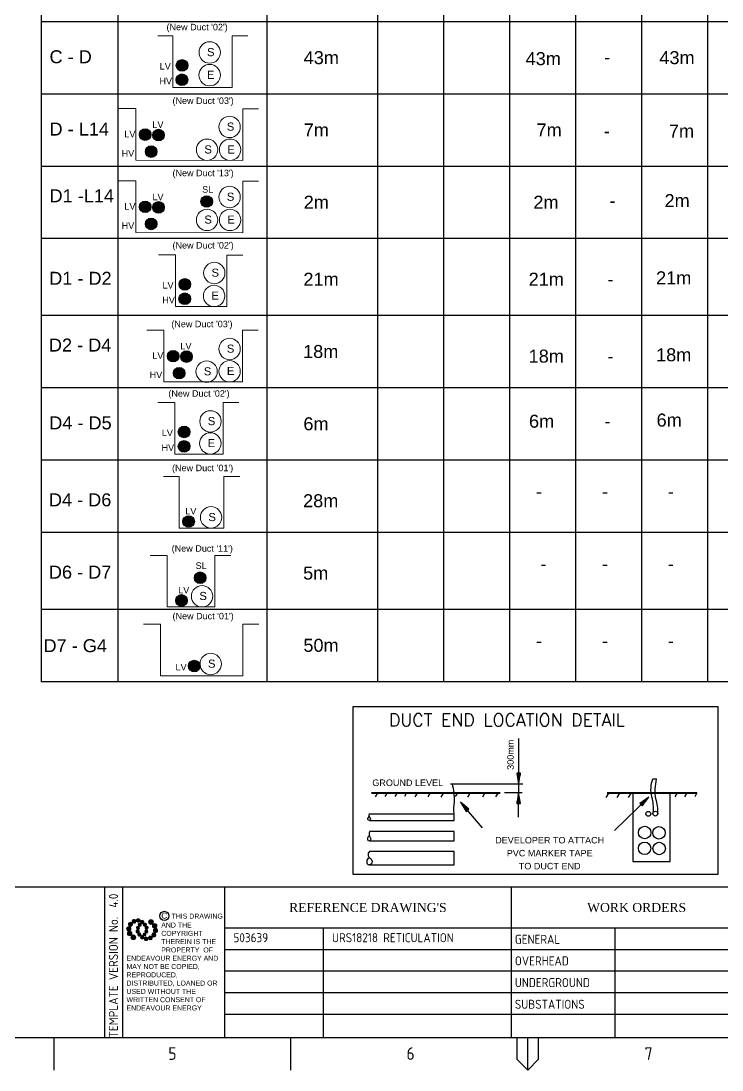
# Paper-space layout 'A1_DET_2' of a CAD drawing. Header units: metres. Extents: x -30 to 845, y -333 to 581.
# Drawn here: x 267.4 to 461.4, y -5.4 to 284.6 of the extents above; entities that cross this region are included whole.
import ezdxf
from ezdxf.enums import TextEntityAlignment as Align

# ---------------------------------------------------------------- set-up
doc = ezdxf.new("R2010")
doc.units = ezdxf.units.M
doc.linetypes.add('Cable New OH', pattern=[6, 4, -2])
doc.layers.get('0').update_dxf_attribs({"color": 6})
for name, color, linetype in [('Duct_SP_NEW', 2, 'Continuous'), ('Notes', 7, 'Continuous'), ('SupportsUG_SP_EXT', 7, 'Continuous')]:
    doc.layers.add(name, color=color, linetype=linetype)
doc.styles.add('ARIAL', font='arial.ttf', dxfattribs={"height": 2})
doc.styles.add('Elec', font='romand__.ttf')
doc.styles.add('iecISOCP', font='isocp.shx')
doc.styles.add('iecTimesNewRoman', font='times.ttf')
doc.styles.get("Standard").update_dxf_attribs({"font": 'arial.ttf'})

# ---------------------------------------------------------------- blocks, each defined once
blk = doc.blocks.new('EE_LOGO_SMALL')
at = {"layer": 'Notes'}
h = blk.add_hatch(color=256, dxfattribs=at)
edge = h.paths.add_edge_path()
edge.add_spline(control_points=[(-4.19, 5.89), (-4.56, 6.46), (-5.32, 6.62), (-5.88, 6.26), (-6.45, 5.89), (-6.61, 5.13), (-6.25, 4.56), (-5.88, 4), (-5.13, 3.83), (-4.56, 4.2), (-3.99, 4.56), (-3.82, 5.32), (-4.19, 5.89)], knot_values=[0, 0, 0, 0, 1, 1, 1, 2, 2, 2, 3, 3, 3, 4, 4, 4, 4], degree=3, periodic=0)
h = blk.add_hatch(color=256, dxfattribs=at)
edge = h.paths.add_edge_path()
edge.add_spline(control_points=[(-1.35, 5.88), (-1.41, 6.52), (-1.98, 6.98), (-2.62, 6.92), (-3.26, 6.85), (-3.72, 6.28), (-3.66, 5.65), (-3.6, 5.01), (-3.03, 4.54), (-2.39, 4.61), (-1.75, 4.67), (-1.28, 5.24), (-1.35, 5.88)], knot_values=[0, 0, 0, 0, 1, 1, 1, 2, 2, 2, 3, 3, 3, 4, 4, 4, 4], degree=3, periodic=0)
h = blk.add_hatch(color=256, dxfattribs=at)
edge = h.paths.add_edge_path()
edge.add_spline(control_points=[(-8.41, 1.95), (-9.16, 1.99), (-9.8, 1.42), (-9.84, 0.67), (-9.89, -0.07), (-9.31, -0.71), (-8.56, -0.75), (-7.82, -0.8), (-7.18, -0.23), (-7.14, 0.52), (-7.09, 1.27), (-7.66, 1.91), (-8.41, 1.95)], knot_values=[0, 0, 0, 0, 1, 1, 1, 2, 2, 2, 3, 3, 3, 4, 4, 4, 4], degree=3, periodic=0)
h = blk.add_hatch(color=256, dxfattribs=at)
edge = h.paths.add_edge_path()
edge.add_spline(control_points=[(-6.81, 4.47), (-7.42, 4.82), (-8.21, 4.62), (-8.57, 4), (-8.92, 3.39), (-8.72, 2.6), (-8.1, 2.25), (-7.49, 1.89), (-6.7, 2.09), (-6.34, 2.71), (-5.98, 3.32), (-6.19, 4.11), (-6.81, 4.47)], knot_values=[0, 0, 0, 0, 1, 1, 1, 2, 2, 2, 3, 3, 3, 4, 4, 4, 4], degree=3, periodic=0)
h = blk.add_hatch(color=256, dxfattribs=at)
edge = h.paths.add_edge_path()
edge.add_spline(control_points=[(-2.5, 2.07), (-3.02, 2.18), (-3.52, 1.86), (-3.63, 1.35), (-3.74, 0.84), (-3.41, 0.33), (-2.91, 0.22), (-2.39, 0.11), (-1.89, 0.43), (-1.78, 0.95), (-1.67, 1.46), (-1.99, 1.96), (-2.5, 2.07)], knot_values=[0, 0, 0, 0, 1, 1, 1, 2, 2, 2, 3, 3, 3, 4, 4, 4, 4], degree=3, periodic=0)
h = blk.add_hatch(color=256, dxfattribs=at)
edge = h.paths.add_edge_path()
edge.add_spline(control_points=[(1.01, 4.87), (1.01, 4.27), (0.53, 3.79), (-0.07, 3.79), (-0.67, 3.79), (-1.16, 4.27), (-1.16, 4.87), (-1.16, 5.47), (-0.67, 5.96), (-0.07, 5.96), (0.53, 5.96), (1.01, 5.47), (1.01, 4.87)], knot_values=[0, 0, 0, 0, 1, 1, 1, 2, 2, 2, 3, 3, 3, 4, 4, 4, 4], degree=3, periodic=0)
edge = h.paths.add_edge_path()
edge.add_spline(control_points=[(-1.36, 3.98), (-1.87, 4.09), (-2.38, 3.77), (-2.49, 3.26), (-2.6, 2.75), (-2.27, 2.24), (-1.76, 2.13), (-1.25, 2.02), (-0.75, 2.35), (-0.64, 2.86), (-0.53, 3.37), (-0.85, 3.87), (-1.36, 3.98)], knot_values=[0, 0, 0, 0, 1, 1, 1, 2, 2, 2, 3, 3, 3, 4, 4, 4, 4], degree=3, periodic=0)
h = blk.add_hatch(color=256, dxfattribs=at)
edge = h.paths.add_edge_path()
edge.add_spline(control_points=[(2.33, 2.37), (2.77, 2.76), (2.8, 3.42), (2.42, 3.85), (2.03, 4.29), (1.37, 4.32), (0.94, 3.94), (0.51, 3.55), (0.47, 2.89), (0.85, 2.46), (1.24, 2.03), (1.9, 1.99), (2.33, 2.37)], knot_values=[0, 0, 0, 0, 1, 1, 1, 2, 2, 2, 3, 3, 3, 4, 4, 4, 4], degree=3, periodic=0)
edge = h.paths.add_edge_path()
edge.add_spline(control_points=[(1.01, 4.87), (1.01, 4.27), (0.53, 3.79), (-0.07, 3.79), (-0.67, 3.79), (-1.16, 4.27), (-1.16, 4.87), (-1.16, 5.47), (-0.67, 5.96), (-0.07, 5.96), (0.53, 5.96), (1.01, 5.47), (1.01, 4.87)], knot_values=[0, 0, 0, 0, 1, 1, 1, 2, 2, 2, 3, 3, 3, 4, 4, 4, 4], degree=3, periodic=0)
h = blk.add_hatch(color=256, dxfattribs=at)
edge = h.paths.add_edge_path()
edge.add_spline(control_points=[(1.01, 4.87), (1.01, 4.27), (0.53, 3.79), (-0.07, 3.79), (-0.67, 3.79), (-1.16, 4.27), (-1.16, 4.87), (-1.16, 5.47), (-0.67, 5.96), (-0.07, 5.96), (0.53, 5.96), (1.01, 5.47), (1.01, 4.87)], knot_values=[0, 0, 0, 0, 1, 1, 1, 2, 2, 2, 3, 3, 3, 4, 4, 4, 4], degree=3, periodic=0)
edge = h.paths.add_edge_path(flags=16)
edge.add_spline(control_points=[(1.01, 4.87), (1.01, 4.27), (0.53, 3.79), (-0.07, 3.79), (-0.67, 3.79), (-1.16, 4.27), (-1.16, 4.87), (-1.16, 5.47), (-0.67, 5.96), (-0.07, 5.96), (0.53, 5.96), (1.01, 5.47), (1.01, 4.87)], knot_values=[0, 0, 0, 0, 1, 1, 1, 2, 2, 2, 3, 3, 3, 4, 4, 4, 4], degree=3, periodic=0)
h = blk.add_hatch(color=256, dxfattribs=at)
edge = h.paths.add_edge_path()
edge.add_spline(control_points=[(2.98, 0.19), (3.52, 0.33), (3.83, 0.88), (3.69, 1.41), (3.55, 1.94), (3.01, 2.26), (2.48, 2.12), (1.95, 1.98), (1.63, 1.43), (1.77, 0.9), (1.91, 0.37), (2.45, 0.05), (2.98, 0.19)], knot_values=[0, 0, 0, 0, 1, 1, 1, 2, 2, 2, 3, 3, 3, 4, 4, 4, 4], degree=3, periodic=0)
h = blk.add_hatch(color=256, dxfattribs=at)
edge = h.paths.add_edge_path()
edge.add_spline(control_points=[(6.99, 4.87), (6.99, 4.04), (6.32, 3.36), (5.48, 3.36), (4.65, 3.36), (3.97, 4.04), (3.97, 4.87), (3.97, 5.71), (4.65, 6.38), (5.48, 6.38), (6.32, 6.38), (6.99, 5.71), (6.99, 4.87)], knot_values=[0, 0, 0, 0, 1, 1, 1, 2, 2, 2, 3, 3, 3, 4, 4, 4, 4], degree=3, periodic=0)
h = blk.add_hatch(color=256, dxfattribs=at)
edge = h.paths.add_edge_path()
edge.add_spline(control_points=[(8.37, 1.14), (9.1, 1.46), (9.42, 2.3), (9.11, 3.02), (8.79, 3.74), (7.95, 4.07), (7.23, 3.75), (6.51, 3.43), (6.18, 2.59), (6.49, 1.87), (6.81, 1.15), (7.65, 0.82), (8.37, 1.14)], knot_values=[0, 0, 0, 0, 1, 1, 1, 2, 2, 2, 3, 3, 3, 4, 4, 4, 4], degree=3, periodic=0)
h = blk.add_hatch(color=256, dxfattribs=at)
edge = h.paths.add_edge_path()
edge.add_spline(control_points=[(8.27, -1.91), (9.01, -1.95), (9.65, -1.38), (9.69, -0.63), (9.74, 0.12), (9.17, 0.75), (8.42, 0.8), (7.67, 0.84), (7.03, 0.27), (6.99, -0.48), (6.95, -1.22), (7.52, -1.87), (8.27, -1.91)], knot_values=[0, 0, 0, 0, 1, 1, 1, 2, 2, 2, 3, 3, 3, 4, 4, 4, 4], degree=3, periodic=0)
h = blk.add_hatch(color=256, dxfattribs=at)
edge = h.paths.add_edge_path()
edge.add_spline(control_points=[(-8.52, -1.1), (-9.24, -1.42), (-9.57, -2.26), (-9.25, -2.98), (-8.94, -3.7), (-8.09, -4.03), (-7.37, -3.71), (-6.65, -3.39), (-6.33, -2.55), (-6.64, -1.83), (-6.96, -1.11), (-7.8, -0.78), (-8.52, -1.1)], knot_values=[0, 0, 0, 0, 1, 1, 1, 2, 2, 2, 3, 3, 3, 4, 4, 4, 4], degree=3, periodic=0)
h = blk.add_hatch(color=256, dxfattribs=at)
edge = h.paths.add_edge_path()
edge.add_spline(control_points=[(-7.14, -4.83), (-7.14, -4), (-6.46, -3.32), (-5.63, -3.32), (-4.8, -3.32), (-4.12, -4), (-4.12, -4.83), (-4.12, -5.67), (-4.8, -6.34), (-5.63, -6.34), (-6.46, -6.34), (-7.14, -5.67), (-7.14, -4.83)], knot_values=[0, 0, 0, 0, 1, 1, 1, 2, 2, 2, 3, 3, 3, 4, 4, 4, 4], degree=3, periodic=0)
h = blk.add_hatch(color=256, dxfattribs=at)
edge = h.paths.add_edge_path()
edge.add_spline(control_points=[(-3.13, -0.15), (-3.66, -0.29), (-3.98, -0.84), (-3.84, -1.37), (-3.7, -1.9), (-3.15, -2.22), (-2.62, -2.08), (-2.09, -1.94), (-1.78, -1.39), (-1.91, -0.86), (-2.06, -0.33), (-2.6, -0.01), (-3.13, -0.15)], knot_values=[0, 0, 0, 0, 1, 1, 1, 2, 2, 2, 3, 3, 3, 4, 4, 4, 4], degree=3, periodic=0)
h = blk.add_hatch(color=256, dxfattribs=at)
edge = h.paths.add_edge_path()
edge.add_spline(control_points=[(-2.48, -2.33), (-2.91, -2.72), (-2.95, -3.38), (-2.56, -3.81), (-2.18, -4.24), (-1.52, -4.28), (-1.08, -3.9), (-0.65, -3.51), (-0.62, -2.85), (-1, -2.42), (-1.39, -1.98), (-2.05, -1.95), (-2.48, -2.33)], knot_values=[0, 0, 0, 0, 1, 1, 1, 2, 2, 2, 3, 3, 3, 4, 4, 4, 4], degree=3, periodic=0)
h = blk.add_hatch(color=256, dxfattribs=at)
edge = h.paths.add_edge_path()
edge.add_spline(control_points=[(-1.16, -4.83), (-1.16, -4.23), (-0.67, -3.74), (-0.07, -3.74), (0.53, -3.74), (1.01, -4.23), (1.01, -4.83), (1.01, -5.43), (0.53, -5.92), (-0.07, -5.92), (-0.67, -5.92), (-1.16, -5.43), (-1.16, -4.83)], knot_values=[0, 0, 0, 0, 1, 1, 1, 2, 2, 2, 3, 3, 3, 4, 4, 4, 4], degree=3, periodic=0)
h = blk.add_hatch(color=256, dxfattribs=at)
edge = h.paths.add_edge_path()
edge.add_spline(control_points=[(1.22, -3.94), (1.73, -4.05), (2.23, -3.73), (2.34, -3.22), (2.45, -2.71), (2.13, -2.2), (1.62, -2.09), (1.11, -1.98), (0.6, -2.3), (0.49, -2.81), (0.38, -3.32), (0.71, -3.83), (1.22, -3.94)], knot_values=[0, 0, 0, 0, 1, 1, 1, 2, 2, 2, 3, 3, 3, 4, 4, 4, 4], degree=3, periodic=0)
h = blk.add_hatch(color=256, dxfattribs=at)
edge = h.paths.add_edge_path()
edge.add_spline(control_points=[(1.2, -5.84), (1.27, -6.47), (1.84, -6.94), (2.47, -6.87), (3.11, -6.81), (3.58, -6.24), (3.51, -5.6), (3.45, -4.96), (2.88, -4.5), (2.24, -4.56), (1.6, -4.63), (1.13, -5.2), (1.2, -5.84)], knot_values=[0, 0, 0, 0, 1, 1, 1, 2, 2, 2, 3, 3, 3, 4, 4, 4, 4], degree=3, periodic=0)
h = blk.add_hatch(color=256, dxfattribs=at)
edge = h.paths.add_edge_path()
edge.add_spline(control_points=[(2.36, -2.03), (2.87, -2.14), (3.37, -1.81), (3.48, -1.3), (3.59, -0.79), (3.27, -0.29), (2.76, -0.18), (2.25, -0.07), (1.74, -0.39), (1.63, -0.9), (1.52, -1.41), (1.85, -1.92), (2.36, -2.03)], knot_values=[0, 0, 0, 0, 1, 1, 1, 2, 2, 2, 3, 3, 3, 4, 4, 4, 4], degree=3, periodic=0)
h = blk.add_hatch(color=256, dxfattribs=at)
edge = h.paths.add_edge_path()
edge.add_spline(control_points=[(4.05, -5.84), (4.41, -6.41), (5.17, -6.58), (5.73, -6.21), (6.3, -5.85), (6.46, -5.09), (6.1, -4.52), (5.73, -3.95), (4.98, -3.79), (4.41, -4.16), (3.84, -4.52), (3.68, -5.28), (4.05, -5.84)], knot_values=[0, 0, 0, 0, 1, 1, 1, 2, 2, 2, 3, 3, 3, 4, 4, 4, 4], degree=3, periodic=0)
h = blk.add_hatch(color=256, dxfattribs=at)
edge = h.paths.add_edge_path()
edge.add_spline(control_points=[(6.66, -4.43), (7.27, -4.78), (8.06, -4.58), (8.42, -3.96), (8.78, -3.35), (8.57, -2.56), (7.96, -2.2), (7.34, -1.84), (6.55, -2.05), (6.2, -2.66), (5.84, -3.28), (6.04, -4.07), (6.66, -4.43)], knot_values=[0, 0, 0, 0, 1, 1, 1, 2, 2, 2, 3, 3, 3, 4, 4, 4, 4], degree=3, periodic=0)
at = {"layer": 'Notes', "lineweight": 0}
for points in [[(1.85, 2.13), (1.85, 2.13)], [(-1.99, -2.08), (-1.99, -2.08)]]:
    blk.add_lwpolyline(points, dxfattribs=at)
for points in [[(-4.19, 5.89), (-4.56, 6.46), (-5.32, 6.62), (-5.88, 6.26), (-6.45, 5.89), (-6.61, 5.13), (-6.25, 4.56), (-5.88, 4), (-5.13, 3.83), (-4.56, 4.2), (-3.99, 4.56), (-3.82, 5.32), (-4.19, 5.89)], [(-1.35, 5.88), (-1.41, 6.52), (-1.98, 6.98), (-2.62, 6.92), (-3.26, 6.85), (-3.72, 6.28), (-3.66, 5.65), (-3.6, 5.01), (-3.03, 4.54), (-2.39, 4.61), (-1.75, 4.67), (-1.28, 5.24), (-1.35, 5.88)], [(-8.41, 1.95), (-9.16, 1.99), (-9.8, 1.42), (-9.84, 0.67), (-9.89, -0.07), (-9.31, -0.71), (-8.56, -0.75), (-7.82, -0.8), (-7.18, -0.23), (-7.14, 0.52), (-7.09, 1.27), (-7.66, 1.91), (-8.41, 1.95)], [(-6.81, 4.47), (-7.42, 4.82), (-8.21, 4.62), (-8.57, 4), (-8.92, 3.39), (-8.72, 2.6), (-8.1, 2.25), (-7.49, 1.89), (-6.7, 2.09), (-6.34, 2.71), (-5.98, 3.32), (-6.19, 4.11), (-6.81, 4.47)], [(-2.5, 2.07), (-3.02, 2.18), (-3.52, 1.86), (-3.63, 1.35), (-3.74, 0.84), (-3.41, 0.33), (-2.91, 0.22), (-2.39, 0.11), (-1.89, 0.43), (-1.78, 0.95), (-1.67, 1.46), (-1.99, 1.96), (-2.5, 2.07)], [(-1.36, 3.98), (-1.87, 4.09), (-2.38, 3.77), (-2.49, 3.26), (-2.6, 2.75), (-2.27, 2.24), (-1.76, 2.13), (-1.25, 2.02), (-0.75, 2.35), (-0.64, 2.86), (-0.53, 3.37), (-0.85, 3.87), (-1.36, 3.98)], [(1.01, 4.87), (1.01, 4.27), (0.53, 3.79), (-0.07, 3.79), (-0.67, 3.79), (-1.16, 4.27), (-1.16, 4.87), (-1.16, 5.47), (-0.67, 5.96), (-0.07, 5.96), (0.53, 5.96), (1.01, 5.47), (1.01, 4.87)], [(1.01, 4.87), (1.01, 4.27), (0.53, 3.79), (-0.07, 3.79), (-0.67, 3.79), (-1.16, 4.27), (-1.16, 4.87), (-1.16, 5.47), (-0.67, 5.96), (-0.07, 5.96), (0.53, 5.96), (1.01, 5.47), (1.01, 4.87)], [(2.33, 2.37), (2.77, 2.76), (2.8, 3.42), (2.42, 3.85), (2.03, 4.29), (1.37, 4.32), (0.94, 3.94), (0.51, 3.55), (0.47, 2.89), (0.85, 2.46), (1.24, 2.03), (1.9, 1.99), (2.33, 2.37)], [(2.98, 0.19), (3.52, 0.33), (3.83, 0.88), (3.69, 1.41), (3.55, 1.94), (3.01, 2.26), (2.48, 2.12), (1.95, 1.98), (1.63, 1.43), (1.77, 0.9), (1.91, 0.37), (2.45, 0.05), (2.98, 0.19)], [(6.99, 4.87), (6.99, 4.04), (6.32, 3.36), (5.48, 3.36), (4.65, 3.36), (3.97, 4.04), (3.97, 4.87), (3.97, 5.71), (4.65, 6.38), (5.48, 6.38), (6.32, 6.38), (6.99, 5.71), (6.99, 4.87)], [(8.37, 1.14), (9.1, 1.46), (9.42, 2.3), (9.11, 3.02), (8.79, 3.74), (7.95, 4.07), (7.23, 3.75), (6.51, 3.43), (6.18, 2.59), (6.49, 1.87), (6.81, 1.15), (7.65, 0.82), (8.37, 1.14)], [(8.27, -1.91), (9.01, -1.95), (9.65, -1.38), (9.69, -0.63), (9.74, 0.12), (9.17, 0.75), (8.42, 0.8), (7.67, 0.84), (7.03, 0.27), (6.99, -0.48), (6.95, -1.22), (7.52, -1.87), (8.27, -1.91)], [(-8.52, -1.1), (-9.24, -1.42), (-9.57, -2.26), (-9.25, -2.98), (-8.94, -3.7), (-8.09, -4.03), (-7.37, -3.71), (-6.65, -3.39), (-6.33, -2.55), (-6.64, -1.83), (-6.96, -1.11), (-7.8, -0.78), (-8.52, -1.1)], [(-7.14, -4.83), (-7.14, -4), (-6.46, -3.32), (-5.63, -3.32), (-4.8, -3.32), (-4.12, -4), (-4.12, -4.83), (-4.12, -5.67), (-4.8, -6.34), (-5.63, -6.34), (-6.46, -6.34), (-7.14, -5.67), (-7.14, -4.83)], [(-3.13, -0.15), (-3.66, -0.29), (-3.98, -0.84), (-3.84, -1.37), (-3.7, -1.9), (-3.15, -2.22), (-2.62, -2.08), (-2.09, -1.94), (-1.78, -1.39), (-1.91, -0.86), (-2.06, -0.33), (-2.6, -0.01), (-3.13, -0.15)], [(-2.48, -2.33), (-2.91, -2.72), (-2.95, -3.38), (-2.56, -3.81), (-2.18, -4.24), (-1.52, -4.28), (-1.08, -3.9), (-0.65, -3.51), (-0.62, -2.85), (-1, -2.42), (-1.39, -1.98), (-2.05, -1.95), (-2.48, -2.33)], [(-1.16, -4.83), (-1.16, -4.23), (-0.67, -3.74), (-0.07, -3.74), (0.53, -3.74), (1.01, -4.23), (1.01, -4.83), (1.01, -5.43), (0.53, -5.92), (-0.07, -5.92), (-0.67, -5.92), (-1.16, -5.43), (-1.16, -4.83)], [(1.22, -3.94), (1.73, -4.05), (2.23, -3.73), (2.34, -3.22), (2.45, -2.71), (2.13, -2.2), (1.62, -2.09), (1.11, -1.98), (0.6, -2.3), (0.49, -2.81), (0.38, -3.32), (0.71, -3.83), (1.22, -3.94)], [(1.2, -5.84), (1.27, -6.47), (1.84, -6.94), (2.47, -6.87), (3.11, -6.81), (3.58, -6.24), (3.51, -5.6), (3.45, -4.96), (2.88, -4.5), (2.24, -4.56), (1.6, -4.63), (1.13, -5.2), (1.2, -5.84)], [(2.36, -2.03), (2.87, -2.14), (3.37, -1.81), (3.48, -1.3), (3.59, -0.79), (3.27, -0.29), (2.76, -0.18), (2.25, -0.07), (1.74, -0.39), (1.63, -0.9), (1.52, -1.41), (1.85, -1.92), (2.36, -2.03)], [(4.05, -5.84), (4.41, -6.41), (5.17, -6.58), (5.73, -6.21), (6.3, -5.85), (6.46, -5.09), (6.1, -4.52), (5.73, -3.95), (4.98, -3.79), (4.41, -4.16), (3.84, -4.52), (3.68, -5.28), (4.05, -5.84)], [(6.66, -4.43), (7.27, -4.78), (8.06, -4.58), (8.42, -3.96), (8.78, -3.35), (8.57, -2.56), (7.96, -2.2), (7.34, -1.84), (6.55, -2.05), (6.2, -2.66), (5.84, -3.28), (6.04, -4.07), (6.66, -4.43)]]:
    blk.add_open_spline(points, degree=3, knots=[0, 0, 0, 0, 1, 1, 1, 2, 2, 2, 3, 3, 3, 4, 4, 4, 4], dxfattribs=at)
blk = doc.blocks.new('EE_COPYRIGHT_A1')
at = {"layer": 'Notes'}
blk.add_circle((9.53, -0.82), 1.15, dxfattribs=at)
at = {"xscale": 0.4, "yscale": 0.4, "zscale": 0.4}
blk.add_blockref('EE_LOGO_SMALL', (3.96, -4.29), dxfattribs=at)
at = {"layer": 'Notes', "insert": (0, 0), "char_height": 1.25, "width": 24.1208, "attachment_point": 1, "style": 'ARIAL'}
blk.add_mtext('\\pt8.75;               ^I{\\H1.2x;C } THIS DRAWING\\P\\pi-8.75,l8.75,t8.75,20;       ^IAND THE ^I\\P\\pi0,t8.75;COPYRIGHT\\P\\pi-8.75,t1.25,8.75;^I^ITHEREIN IS THE PROPERTY  OF \\P\\pi0,l0,t1.25;ENDEAVOUR ENERGY AND MAY NOT BE COPIED, REPRODUCED, DISTRIBUTED, LOANED OR USED WITHOUT THE WRITTEN CONSENT OF ENDEAVOUR ENERGY', dxfattribs=at)
blk = doc.blocks.new('A1_FRAME_TITLE')
at = {"layer": 'Notes', "color": 3, "linetype": 'Continuous'}
for p, q in [((299.54, 47.62), (299.54, 5.97)), ((304.54, 47.62), (304.54, 5.97)), ((332.78, 47.62), (332.78, 5.97)), ((412.12, 47.62), (412.12, 5.97))]:
    blk.add_line(p, q, dxfattribs=at)
at = {"layer": 'Notes', "color": 7}
for p, q in [((332.81, 36.33), (478.24, 36.33)), ((360.07, 36.33), (360.07, 5.97)), ((440.78, 36.33), (440.78, 5.97)), ((332.78, 30.28), (478.24, 30.28)), ((478.24, 24.33), (332.78, 24.33)), ((478.24, 18.33), (332.78, 18.33)), ((478.24, 12.33), (332.78, 12.33))]:
    blk.add_line(p, q, dxfattribs=at)
at = {"layer": 'Notes', "linetype": 'Continuous'}
for p, q in [((285.67, -3.03), (285.67, 5.97)), ((351.17, -3.03), (351.17, 5.97)), ((413.67, 5.97), (413.67, -0.03)), ((416.67, -3.03), (416.67, 5.97)), ((419.67, -0.03), (419.67, 5.97)), ((413.67, -0.03), (416.67, -3.03)), ((416.67, -3.03), (419.67, -0.03))]:
    blk.add_line(p, q, dxfattribs=at)
at = {"layer": 'Notes', "color": 3, "linetype": 'Continuous', "flags": 128}
for points in [[(123.8, 47.62), (844.88, 47.62)], [(-11.55, 5.97), (844.88, 5.97)]]:
    blk.add_lwpolyline(points, dxfattribs=at)
at = {"layer": 'Notes', "xscale": 1.1, "yscale": 1.1, "zscale": 1.1}
blk.add_blockref('EE_COPYRIGHT_A1', (305.65, 40.49), dxfattribs=at)
blk.add_attdef('DRAFT_NUM', (9.35, 23.29), '', height=2.5, rotation=90)
at = {"layer": 'Notes', "style": 'iecTimesNewRoman'}
blk.add_text("REFERENCE DRAWING'S", height=2.5, dxfattribs=at).set_placement((372.45, 40.66), align=Align.CENTER)
blk.add_text('WORK ORDERS', height=2.5, dxfattribs=at).set_placement((433.13, 40.66))
at = {"layer": 'Notes', "color": 7, "style": 'iecISOCP'}
blk.add_text('TEMPLATE VERSION No.', height=2.5, rotation=90, dxfattribs=at).set_placement((302.04, 5.97), align=Align.MIDDLE_LEFT)
for s, height, p in [('GENERAL', 2.5, (413.12, 31.86)), ('OVERHEAD', 2.5, (413.12, 25.9)), ('UNDERGROUND', 2.5, (413.12, 19.9)), ('SUBSTATIONS', 2.5, (413.12, 13.9)), ('5', 3.5, (317.21, -0.22)), ('6', 3.5, (383.12, -0.22)), ('7', 3.5, (449.03, -0.22))]:
    blk.add_text(s, height=height, dxfattribs=at).set_placement(p)
at = {"layer": 'Notes', "color": 7, "style": 'iecISOCP', "flags": 8}
blk.add_attdef('VERSION_NO', text='', height=2.5, rotation=90, dxfattribs=at).set_placement((302.04, 43.81), align=Align.MIDDLE_CENTER)
at = {"layer": 'Notes', "color": 7, "style": 'iecISOCP'}
for tag, p in [('CAP_NO', (513.19, 43.46)), ('IE_NUM', (513.05, 37.81)), ('REF_No_1', (335.24, 32.31)), ('REF_1', (362.52, 32.31)), ('GEN_WO', (441.71, 31.76)), ('HV_SWITCH', (513.46, 32.16)), ('REF_No_2', (335.24, 26.31)), ('REF_2', (362.52, 26.31)), ('OH_WO', (441.71, 25.81)), ('UBD_REF', (513.05, 25.83)), ('REF_No_3', (335.24, 20.31)), ('REF_3', (362.52, 20.31)), ('UG_WO', (441.71, 20.05)), ('GIS_MAP_No', (513.05, 20.04)), ('REF_No_4', (335.24, 14.31)), ('REF_4', (362.52, 14.31)), ('SUB_WO', (441.71, 13.81)), ('HV_OP_DIAG', (513.33, 14.2)), ('LGA', (512.95, 7.78))]:
    blk.add_attdef(tag, p, '', height=2.5, dxfattribs=at)
at = {"layer": 'Notes', "style": 'iecISOCP'}
for tag, p in [('T1', (684.37, 39.47)), ('T2', (684.37, 34.35)), ('T3', (684.37, 28.92)), ('T4', (684.37, 23.66)), ('T5', (684.37, 18.23)), ('T6', (684.37, 12.97))]:
    blk.add_attdef(tag, text='', height=3.5, dxfattribs=at).set_placement(p, align=Align.CENTER)
at = {"layer": 'Notes', "color": 7, "style": 'iecISOCP'}
for tag, p in [('scale', (567.76, 33.27)), ('DRAWN', (567.76, 24.93)), ('DATE', (567.76, 16.88)), ('DESIGN', (605.62, 9.15)), ('CHD', (567.76, 8.37))]:
    blk.add_attdef(tag, text='', height=2.5, dxfattribs=at).set_placement(p, align=Align.CENTER)
at = {"layer": 'Notes', "color": 4, "style": 'iecISOCP'}
blk.add_attdef('NUM', text='', height=7, dxfattribs=at).set_placement((812.88, 20.12), align=Align.MIDDLE_CENTER)
at = {"layer": 'Notes', "color": 1, "style": 'iecISOCP'}
blk.add_attdef('REV', text='', height=5, dxfattribs=at).set_placement((840.57, 17.1), align=Align.CENTER)
at = {"layer": 'Notes', "color": 7, "style": 'iecISOCP'}
for tag, p in [('NS', (811.23, 8.12)), ('SHTS', (825.93, 8.12))]:
    blk.add_attdef(tag, text='', height=2.5, dxfattribs=at).set_placement(p, align=Align.MIDDLE)
at = {"layer": 'Notes', "style": 'iecISOCP'}
blk.add_attdef('ExportID', (-11.47, 2.39), '', height=2.5, dxfattribs=at)
at = {"layer": 'Notes', "style": 'iecISOCP', "flags": 1}
for tag, p in [('ProjectType', (-6.37, -26.8)), ('ProjectNumber', (3.01, -26.82)), ('DrawingNumber', (14.96, -26.8)), ('ProjectDescription', (27.02, -26.83)), ('ExportDate', (39.74, -26.79)), ('ExportUserName', (48.61, -26.8)), ('DesignerCompanyName', (60.94, -26.79)), ('ExportAreaOfInterest', (76.55, -26.81)), ('GIS_SUCCESS', (91.45, -26.78)), ('CAD_SUCCESS', (101.24, -26.78)), ('DEPOTCODE', (111.56, -26.88)), ('ExportCategories', (119.53, -26.8)), ('Comments', (133.84, -26.88))]:
    blk.add_attdef(tag, p, '', height=1, dxfattribs=at)
blk = doc.blocks.new('NOTE_DUCT-END-DETAIL')
for p, q in [((45.883142, 37.545951), (45.883142, 24.956978)), ((45.648767, 27.925728), (45.648767, 26.753853)), ((45.726892, 27.925728), (45.726892, 26.128853)), ((45.805017, 27.925728), (45.805017, 25.503853)), ((45.883142, 27.925728), (45.883142, 24.956978)), ((45.961267, 27.925728), (45.961267, 25.503853)), ((46.039392, 27.925728), (46.039392, 26.128853)), ((46.117517, 27.925728), (46.117517, 26.753853)), ((46.273767, 27.925728), (46.273767, 27.300728)), ((82.976447, 26.385314), (84.055803, 26.350148)), ((27.002662, 24.956978), (46.993508, 24.956978)), ((45.883142, 24.956978), (45.883142, 22.576326)), ((6.786157, 22.491651), (6.158539, 21.439165)), ((9.453954, 22.552283), (8.826336, 21.499796)), ((12.268824, 22.508369), (11.641206, 21.455883)), ((14.87599, 22.508369), (14.248372, 21.455883)), ((17.821137, 22.431019), (17.193519, 21.378533)), ((21.416346, 22.500269), (20.788728, 21.447782)), ((25.001494, 22.387106), (24.373876, 21.334619)), ((28.942559, 22.508369), (28.31494, 21.455883)), ((32.337937, 22.387106), (31.710319, 21.334619)), ((36.460897, 22.326474), (35.833279, 21.273987)), ((40.072994, 22.431019), (39.445376, 21.378533)), ((41.975059, 22.576326), (46.869083, 22.576326)), ((45.648767, 19.607576), (45.648767, 20.779451)), ((45.726892, 19.607576), (45.726892, 21.404451)), ((45.805017, 19.607576), (45.805017, 22.029451)), ((45.883142, 15.820965), (45.883142, 22.576326)), ((45.883142, 19.607576), (45.883142, 22.576326)), ((45.961267, 19.607576), (45.961267, 22.029451)), ((46.039392, 19.607576), (46.039392, 21.404451)), ((46.117517, 19.607576), (46.117517, 20.779451)), ((70.635531, 22.257162), (70.007913, 21.204676)), ((72.368199, 12.078092), (81.859722, 21.330754)), ((73.656182, 22.257162), (73.028564, 21.204676)), ((76.786013, 22.257162), (76.158395, 21.204676)), ((79.624852, 19.370334), (80.911521, 20.624623)), ((79.679386, 19.314392), (81.413593, 21.004956)), ((79.733921, 19.25845), (81.859722, 21.330754)), ((79.788455, 19.202508), (81.522661, 20.893072)), ((79.842989, 19.146565), (81.129659, 20.400855)), ((89.759831, 22.491651), (89.132213, 21.439165)), ((92.391473, 22.491651), (91.763854, 21.439165)), ((95.232529, 22.491651), (94.604911, 21.439165)), ((35.908784, 12.844093), (29.803783, 19.935884)), ((31.740629, 17.685972), (29.803783, 19.935884)), ((31.681421, 17.635003), (30.101362, 19.470457)), ((31.799838, 17.736942), (30.219779, 19.572396)), ((31.622213, 17.584033), (30.449911, 18.945822)), ((31.859046, 17.787912), (30.686744, 19.1497)), ((31.563005, 17.533063), (30.79846, 18.421186)), ((31.444588, 17.431124), (31.036831, 17.90479)), ((31.918254, 17.838881), (31.153709, 18.727004)), ((32.03667, 17.940821), (31.628913, 18.414486)), ((46.273767, 19.607576), (46.273767, 20.232576)), ((79.461249, 19.53816), (79.908786, 19.974435)), ((79.570318, 19.426276), (80.40945, 20.244291)), ((79.897524, 19.090623), (80.736656, 19.908638)), ((80.006592, 18.978739), (80.454129, 19.415014))]:
    blk.add_line(p, q)
at = {"color": 1}
for p, q in [((45.492517, 27.925728), (45.492517, 27.300728)), ((45.492517, 19.607576), (45.492517, 20.232576))]:
    blk.add_line(p, q, dxfattribs=at)
at = {"color": 7, "lineweight": 40}
for p, q in [((5.152012, 22.541857), (40.730815, 22.541857)), ((70.401899, 22.491651), (95.232529, 22.491651))]:
    blk.add_line(p, q, dxfattribs=at)
for points in [[(0, 0), (101.065272, 0), (101.065272, 46.282227), (0, 46.282227)], [(45.883142, 24.956978), (46.351892, 27.925728), (45.414392, 27.925728)], [(45.883142, 22.576326), (45.414392, 19.607576), (46.351892, 19.607576)], [(81.859722, 21.330754), (79.406715, 19.594103), (80.061127, 18.922797)], [(29.803783, 19.935884), (31.38538, 17.380155), (32.095879, 17.99179)]]:
    blk.add_lwpolyline(points, close=True)
for points in [[(83.108178, 17.079517, 0.100456), (82.757067, 21.391338, -0.144441), (82.976447, 26.385314)], [(84.381094, 16.746876, 0.102124), (83.819669, 20.840359, -0.096925), (84.055803, 26.350148)], [(4.533738, 16.621736, 0.324985), (4.736854, 15.573632, -0.953514), (4.272589, 14.935267, -0.417639), (4.501628, 15.93112)], [(4.591771, 11.814853, 0.277777), (4.82269, 10.125576, -0.610901), (4.317934, 9.156444, -0.397292), (4.550882, 10.613957)], [(4.605285, 6.276742, 0.550641), (4.889172, 4.344936)], [(4.889172, 4.344936, -0.805081), (4.246565, 2.566557, -0.436908), (4.506967, 4.619757)]]:
    blk.add_lwpolyline(points, format="xyb")
at = {"color": 7, "lineweight": 30}
blk.add_lwpolyline([(28.016566, 16.772023, -0.069258), (28.099516, 20.007056, 0.073869), (27.552553, 24.956978)], format="xyb", dxfattribs=at)
for points in [[(77.471942, 22.416483), (77.471942, 3.559802), (87.792954, 3.559802), (87.792954, 22.491651)], [(4.562755, 14.877234), (27.988926, 14.877234), (27.988926, 16.621736), (4.533738, 16.621736)], [(4.591771, 9.219001), (28.010544, 9.219001), (28.010544, 11.814853), (4.591771, 11.814853)], [(4.605285, 2.586337), (28.045411, 2.586337), (28.045411, 6.276742), (4.605285, 6.276742)]]:
    blk.add_lwpolyline(points)
for centre, radius in [((83.709526, 16.778843), 0.672328), ((81.755144, 16.703674), 0.672328), ((80.766336, 11.526072), 1.726395), ((84.715121, 11.458305), 1.726395), ((80.72888, 7.187486), 1.726395), ((84.771964, 7.138802), 1.726395)]:
    blk.add_circle(centre, radius)
at = {"color": 7, "style": 'Elec'}
blk.add_text('DUCT END LOCATION DETAIL', height=3.5, dxfattribs=at).set_placement((10.015299, 42.66532), align=Align.MIDDLE_LEFT)
at = {"color": 7}
blk.add_text('300mm', height=1.79, rotation=90.013556, dxfattribs=at).set_placement((45.053203, 33.045951), align=Align.BOTTOM_CENTER)
blk.add_text('GROUND LEVEL', height=1.79, dxfattribs=at).set_placement((15.181501, 23.878605), align=Align.BOTTOM_CENTER)
at = {"color": 7, "insert": (54.468199, 1.338092), "char_height": 1.79, "attachment_point": 8, "line_spacing_factor": 1.2}
blk.add_mtext('DEVELOPER TO ATTACH\\PPVC MARKER TAPE \\PTO DUCT END', dxfattribs=at)
blk = doc.blocks.new('CABLE_LARGE_NEW')
h = blk.add_hatch(color=256)
edge = h.paths.add_edge_path()
edge.add_arc((0, 0.8), 0.8, 0, 360)
blk.add_circle((0, 0.8), 0.8)
for tag, flags, p in [('COND_CODE', 9, (1.5, 0)), ('STATE', 9, (1.5, -0.4)), ('XSECT_SIZE', 9, (1.5, -0.6)), ('OWNED_BY', 9, (1.5, -1)), ('OPERATED_BY', 9, (1.5, -1.2)), ('FB_REFERENCE', 9, (1.5, -0.2)), ('NOTES', 9, (1.5, -0.8)), ('MAINTAINED_BY', 9, (1.5, -1.4)), ('Z', 1, (1.5, -1.6))]:
    blk.add_attdef(tag, text='', height=0.2, dxfattribs=dict(flags=flags)).set_placement(p, align=Align.MIDDLE_LEFT)
blk = doc.blocks.new('DUCT_50_NEW')
blk.add_circle((0, 0.4), 0.4)
at = {"flags": 1}
blk.add_attdef('Z', (0, 0), '', height=0.2, dxfattribs=at)
at = {"flags": 9}
for tag, p in [('DUCT_CODE', (0, 0)), ('XSECT_TYPE', (0, -0.2)), ('STATE', (0, -0.6)), ('FB_REFERENCE', (0, -0.4)), ('NOTES', (0, -0.8)), ('OWNED_BY', (-0.001, -1.008)), ('OPERATED_BY', (-0.001, -1.214)), ('MAINTAINED_BY', (-0.001, -1.419))]:
    blk.add_attdef(tag, text='', height=0.2, dxfattribs=at).set_placement(p, align=Align.MIDDLE_LEFT)
blk = doc.blocks.new('CABLE_SMALL_NEW')
h = blk.add_hatch(color=256)
edge = h.paths.add_edge_path()
edge.add_arc((0, 0.4), 0.4, 0, 360)
blk.add_circle((0, 0.4), 0.4)
for tag, flags, p in [('COND_CODE', 9, (1.5, 0)), ('XSECT_SIZE', 9, (1.5, -0.6)), ('STATE', 9, (1.5, -0.4)), ('FB_REFERENCE', 9, (1.5, -0.2)), ('NOTES', 9, (1.5, -0.8)), ('OWNED_BY', 9, (1.5, -1)), ('OPERATED_BY', 9, (1.5, -1.2)), ('MAINTAINED_BY', 9, (1.5, -1.4)), ('Z', 1, (1.5, -1.6))]:
    blk.add_attdef(tag, text='', height=0.2, dxfattribs=dict(flags=flags)).set_placement(p, align=Align.MIDDLE_LEFT)
blk = doc.blocks.new('NOTE_NEW-DUCT-REQ')
for p, q in [((-71.34, -1226.71), (-71.34, -1664.64)), ((-30.07, -1226.71), (-30.07, -1664.64)), ((0.53, -1226.71), (0.53, -1664.64)), ((18.79, -1226.71), (18.79, -1664.64)), ((37.05, -1226.71), (37.05, -1664.64)), ((55.31, -1226.71), (55.31, -1664.64)), ((73.57, -1226.71), (73.57, -1664.64)), ((91.83, -1226.71), (91.83, -1664.64)), ((-92.51, -1482.17), (183.15, -1482.17)), ((-92.51, -1502.16), (183.15, -1502.16)), ((-92.51, -1522.14), (183.15, -1522.14)), ((-92.51, -1542.13), (183.15, -1542.13)), ((-92.6, -1563.41), (183.15, -1563.41)), ((-92.6, -1583.4), (183.15, -1583.4)), ((-92.6, -1603.39), (183.15, -1603.39)), ((-92.51, -1623.38), (183.15, -1623.38)), ((-92.6, -1644.65), (183.15, -1644.65)), ((-92.6, -1664.64), (183.15, -1664.64))]:
    blk.add_line(p, q)
blk.add_lwpolyline([(183.15, -1664.64), (183.17, -1197.23), (-92.49, -1197.06), (-92.51, -1664.64)])
at = {"layer": 'Duct_SP_NEW', "lineweight": 0}
for points in [[(-60.21, -1486.17), (-56.13, -1486.17), (-56.13, -1500.45), (-39.65, -1500.45), (-39.65, -1486.17), (-35.31, -1486.17)], [(-71.06, -1506.26), (-66.34, -1506.26), (-66.34, -1520.54), (-36.7, -1520.61), (-36.7, -1506.33), (-32.35, -1506.33)], [(-71.06, -1526.25), (-66.34, -1526.25), (-66.34, -1540.52), (-36.7, -1540.6), (-36.7, -1526.32), (-32.35, -1526.32)], [(-60.08, -1546.72), (-55.35, -1546.72), (-55.35, -1560.99), (-41.11, -1561.03), (-41.11, -1546.75), (-36.76, -1546.75)], [(-63.32, -1567.51), (-58.59, -1567.51), (-58.59, -1581.79), (-36.82, -1581.85), (-36.82, -1567.57), (-32.47, -1567.57)], [(-60.27, -1587.53), (-55.55, -1587.53), (-55.55, -1601.81), (-42.16, -1601.81), (-42.16, -1587.53), (-37.81, -1587.53)], [(-58.66, -1607.98), (-54.39, -1607.98), (-54.39, -1622.25), (-41.95, -1622.25), (-41.95, -1607.98), (-37.6, -1607.98)], [(-62.41, -1629.79), (-57.69, -1629.79), (-57.69, -1644.07), (-44.43, -1644.07), (-44.43, -1629.79), (-40.09, -1629.79)], [(-64.25, -1648.83), (-59.53, -1648.83), (-59.53, -1663.11), (-36.69, -1663.11), (-36.69, -1648.83), (-32.34, -1648.83)]]:
    blk.add_lwpolyline(points, dxfattribs=at)
for centre in [(-45.89, -1490.75), (-45.91, -1497.02), (-40.4, -1511.33), (-46.62, -1517.65), (-40.26, -1517.65), (-40.4, -1530.72), (-46.62, -1537.04), (-40.26, -1537.04), (-44.64, -1551.72), (-44.67, -1558.07), (-40.4, -1572.73), (-46.76, -1579), (-40.38, -1578.89), (-45.68, -1592.76), (-45.72, -1598.85), (-45.51, -1619.29), (-48, -1641.11), (-45.61, -1659.83)]:
    blk.add_circle(centre, 2.96, dxfattribs=at)
at = {"layer": 'Duct_SP_NEW', "linetype": 'Cable New OH', "lineweight": 0}
for name, p, xscale, yscale, zscale in [('CABLE_LARGE_NEW', (-53.56, -1495.91), 2, 2, 2), ('CABLE_LARGE_NEW', (-53.58, -1499.9), 2, 2, 2), ('CABLE_LARGE_NEW', (-63.76, -1515.05), 2, 2, 2), ('CABLE_LARGE_NEW', (-60.07, -1515.2), 2, 2, 2), ('CABLE_LARGE_NEW', (-62.08, -1519.76), 2, 2, 2), ('CABLE_SMALL_NEW', (-46.73, -1533.56), 4, 4, 4), ('CABLE_LARGE_NEW', (-63.76, -1535.04), 2, 2, 2), ('CABLE_LARGE_NEW', (-60.06, -1535.19), 2, 2, 2), ('CABLE_LARGE_NEW', (-62.08, -1539.75), 2, 2, 2), ('CABLE_LARGE_NEW', (-52.79, -1556.46), 2, 2, 2), ('CABLE_LARGE_NEW', (-52.8, -1560.45), 2, 2, 2), ('CABLE_LARGE_NEW', (-56.02, -1576.31), 2, 2, 2), ('CABLE_LARGE_NEW', (-52.32, -1576.45), 2, 2, 2), ('CABLE_LARGE_NEW', (-54.34, -1581.01), 2, 2, 2), ('CABLE_LARGE_NEW', (-52.98, -1597.27), 2, 2, 2), ('CABLE_LARGE_NEW', (-52.99, -1601.26), 2, 2, 2), ('CABLE_LARGE_NEW', (-51.73, -1622.03), 2, 2, 2), ('CABLE_SMALL_NEW', (-48.54, -1637.59), 4, 4, 4), ('CABLE_LARGE_NEW', (-53.69, -1643.86), 2, 2, 2), ('CABLE_LARGE_NEW', (-50.17, -1661.99), 2, 2, 2)]:
    blk.add_blockref(name, p, dxfattribs=dict(at, xscale=xscale, yscale=yscale, zscale=zscale))
at = {"layer": 'Duct_SP_NEW', "lineweight": 0, "xscale": 4, "yscale": 4, "zscale": 4}
blk.add_blockref('DUCT_50_NEW', (-46.73, -1533.56), dxfattribs=at)
at = {"color": 7, "lineweight": -3}
for s, p in [("(New Duct '02')", (-49.38, -1482.83)), ("(New Duct '03')", (-47.73, -1503.19)), ("(New Duct '13')", (-47.73, -1523.18)), ("(New Duct '02')", (-47.73, -1543.17)), ("(New Duct '03')", (-48.05, -1564.93)), ("(New Duct '02')", (-48.86, -1584.14)), ("(New Duct '01')", (-47.86, -1604.73)), ("(New Duct '11')", (-47.95, -1626.99)), ("(New Duct '01')", (-47.72, -1645.69))]:
    blk.add_text(s, height=1.79, dxfattribs=at).set_placement(p, align=Align.TOP_CENTER)
at = {"color": 1, "lineweight": -3, "attachment_point": 1}
for s, insert, char_height, width in [('{\\C7;C - D}', (-90.22, -1490.14), 3.5911, 17.3671), ('{\\C7;S}', (-46.65, -1489.53), 2.244, 7.0367), ('{\\C7;43m}', (-19.89, -1490.39), 3.591, 11.2588), ('{\\C7;43m}', (41.53, -1490.66), 3.591, 11.2588), ('{\\C7;43m}', (78.54, -1490.38), 3.591, 11.2588), ('{\\C7;LV}', (-59.73, -1493.67), 1.796, 5.6294), ('{\\C7;  - }', (60.48, -1490.28), 3.591, 11.2588), ('{\\C7;E}', (-46.67, -1495.81), 2.244, 7.0367), ('{\\C7;HV}', (-59.8, -1497.76), 1.796, 5.6294), ('{\\C7;D - L14}', (-90.22, -1510.13), 3.5911, 17.3671), ('{\\C7;LV}', (-61.75, -1509.81), 1.796, 5.6294), ('{\\C7;S}', (-41.16, -1510.12), 2.244, 7.0367), ('{\\C7;7m}', (-19.88, -1510.38), 3.591, 11.2588), ('{\\C7;7m}', (44.55, -1510.38), 3.591, 11.2588), ('{\\C7;7m}', (81.18, -1510.68), 3.591, 11.2588), ('{\\C7;LV}', (-69.51, -1512.4), 1.796, 5.6294), ('{\\C7; - }', (61.74, -1510.68), 3.591, 11.2588), ('{\\C7;S}', (-47.38, -1516.44), 2.244, 7.0367), ('{\\C7;E}', (-41.02, -1516.44), 2.244, 7.0367), ('{\\C7;HV}', (-70.26, -1517.74), 1.796, 5.6294), ('{\\C7;D1 -L14}', (-90.22, -1528.58), 3.5911, 19.1876), ('{\\C7;SL}', (-47.99, -1527.71), 1.796, 5.6294), ('{\\C7;LV}', (-61.74, -1529.8), 1.796, 5.6294), ('{\\C7;S}', (-41.16, -1529.51), 2.244, 7.0367), ('{\\C7;2m}', (-19.88, -1530.36), 3.591, 11.2588), ('{\\C7;2m}', (43.68, -1530.36), 3.591, 11.2588), ('{\\C7;2m}', (79.97, -1529.92), 3.591, 11.2588), ('{\\C7;LV}', (-69.51, -1532.39), 1.796, 5.6294), ('{\\C7;  - }', (61.97, -1529.92), 3.591, 11.2588), ('{\\C7;S}', (-47.38, -1535.83), 2.244, 7.0367), ('{\\C7;E}', (-41.02, -1535.83), 2.244, 7.0367), ('{\\C7;HV}', (-70.26, -1537.73), 1.796, 5.6294), ('{\\C7;D1 - D2}', (-90.31, -1551.39), 3.5911, 17.3671), ('{\\C7;S}', (-45.4, -1550.51), 2.244, 7.0367), ('{\\C7;21m}', (-19.96, -1551.64), 3.591, 11.2588), ('{\\C7;21m}', (42.36, -1551.64), 3.591, 11.2588), ('{\\C7;21m}', (77.63, -1551.26), 3.591, 11.2588), ('{\\C7;LV}', (-58.96, -1554.22), 1.796, 5.6294), ('{\\C7;   -}', (59.99, -1551.64), 3.591, 11.2588), ('{\\C7;E}', (-45.43, -1556.86), 2.244, 7.0367), ('{\\C7;HV}', (-59.02, -1558.3), 1.796, 5.6294), ('{\\C7;D2 - D4}', (-90.4, -1569.85), 3.5911, 17.3671), ('{\\C7;LV}', (-54, -1571.06), 1.796, 5.6294), ('{\\C7;S}', (-41.16, -1571.52), 2.244, 7.0367), ('{\\C7;18m}', (-20.05, -1571.63), 3.591, 11.2588), ('{\\C7;LV}', (-61.77, -1573.66), 1.796, 5.6294), ('{\\C7;18m}', (42.36, -1572.92), 3.591, 11.2588), ('{\\C7;   -}', (59.99, -1572.92), 3.591, 11.2588), ('{\\C7;18m}', (77.63, -1572.54), 3.591, 11.2588), ('{\\C7;S}', (-47.53, -1577.79), 2.244, 7.0367), ('{\\C7;E}', (-41.14, -1577.67), 2.244, 7.0367), ('{\\C7;HV}', (-62.51, -1579), 1.796, 5.6294), ('{\\C7;D4 - D5}', (-90.31, -1591.37), 3.5911, 17.3671), ('{\\C7;S}', (-46.44, -1591.55), 2.244, 7.0367), ('{\\C7;6m}', (-19.97, -1591.62), 3.591, 11.2588), ('{\\C7;6m}', (42.46, -1590.91), 3.591, 11.2588), ('{\\C7;6m}', (77.77, -1590.59), 3.591, 11.2588), ('{\\C7;LV}', (-59.15, -1595.03), 1.796, 5.6294), ('{\\C7;  - }', (60.59, -1590.91), 3.591, 11.2588), ('{\\C7;E}', (-46.48, -1597.63), 2.244, 7.0367), ('{\\C7;HV}', (-59.22, -1599.11), 1.796, 5.6294), ('{\\C7;D4 - D6}', (-90.4, -1612.65), 3.5911, 17.3671), ('{\\C7;-}', (44.39, -1610.36), 3.591, 11.2588), ('{\\C7;-}', (62.65, -1610.36), 3.591, 11.2588), ('{\\C7;-}', (80.91, -1610.36), 3.591, 11.2588), ('{\\C7;28m}', (-20.05, -1612.9), 3.591, 11.2588), ('{\\C7;LV}', (-52.66, -1616.69), 1.796, 5.6294), ('{\\C7;S}', (-46.27, -1618.08), 2.244, 7.0367), ('{\\C7;D6 - D7}', (-90.4, -1632.64), 3.5911, 17.3671), ('{\\C7;SL}', (-49.81, -1631.74), 1.796, 5.6294), ('{\\C7;5m}', (-20.05, -1632.89), 3.591, 11.2588), ('{\\C7;-}', (45.62, -1630.34), 3.591, 11.2588), ('{\\C7;-}', (62.65, -1630.34), 3.591, 11.2588), ('{\\C7;-}', (80.91, -1630.34), 3.591, 11.2588), ('{\\C7;LV}', (-54.62, -1638.52), 1.796, 5.6294), ('{\\C7;S}', (-48.76, -1639.9), 2.244, 7.0367), ('{\\C7;D7 - G4}', (-91.89, -1652.97), 3.5911, 19.7414), ('{\\C7;50m}', (-19.97, -1652.87), 3.591, 11.2588), ('{\\C7;-}', (44.39, -1651.62), 3.591, 11.2588), ('{\\C7;-}', (62.65, -1651.62), 3.591, 11.2588), ('{\\C7;-}', (80.91, -1651.62), 3.591, 11.2588), ('{\\C7;S}', (-46.38, -1658.62), 2.244, 7.0367), ('{\\C7;LV}', (-55.35, -1659.79), 1.796, 5.6294)]:
    blk.add_mtext(s, dxfattribs=dict(at, insert=insert, char_height=char_height, width=width))

psp = doc.layouts.new('A1_DET_2')

# ---------------------------------------------------------------- block references
at = {"layer": 'Notes'}
for name, p in [('NOTE_NEW-DUCT-REQ', (365.49, 1766.68)), ('NOTE_DUCT-END-DETAIL', (359.21, 48.71))]:
    psp.add_blockref(name, p, dxfattribs=at)
at = {"layer": 'SupportsUG_SP_EXT'}
ref = psp.add_blockref('A1_FRAME_TITLE', (-9.08, -2.39), dxfattribs=at)
ref.add_attrib('REF_No_1', '503639', (326.16, 29.92), dxfattribs={"layer": 'Notes', "color": 7, "height": 2.5, "style": 'iecISOCP'})
ref.add_attrib('REF_1', 'URS18218 RETICULATION', (353.44, 29.92), dxfattribs={"layer": 'Notes', "color": 7, "height": 2.5, "style": 'iecISOCP'})
ref.add_attrib('VERSION_NO', '4.0', dxfattribs={"layer": 'Notes', "color": 7, "height": 2.5, "rotation": 90, "style": 'iecISOCP'}).set_placement((292.96, 41.42), align=Align.MIDDLE_CENTER)

doc.saveas('drawing.dxf')
